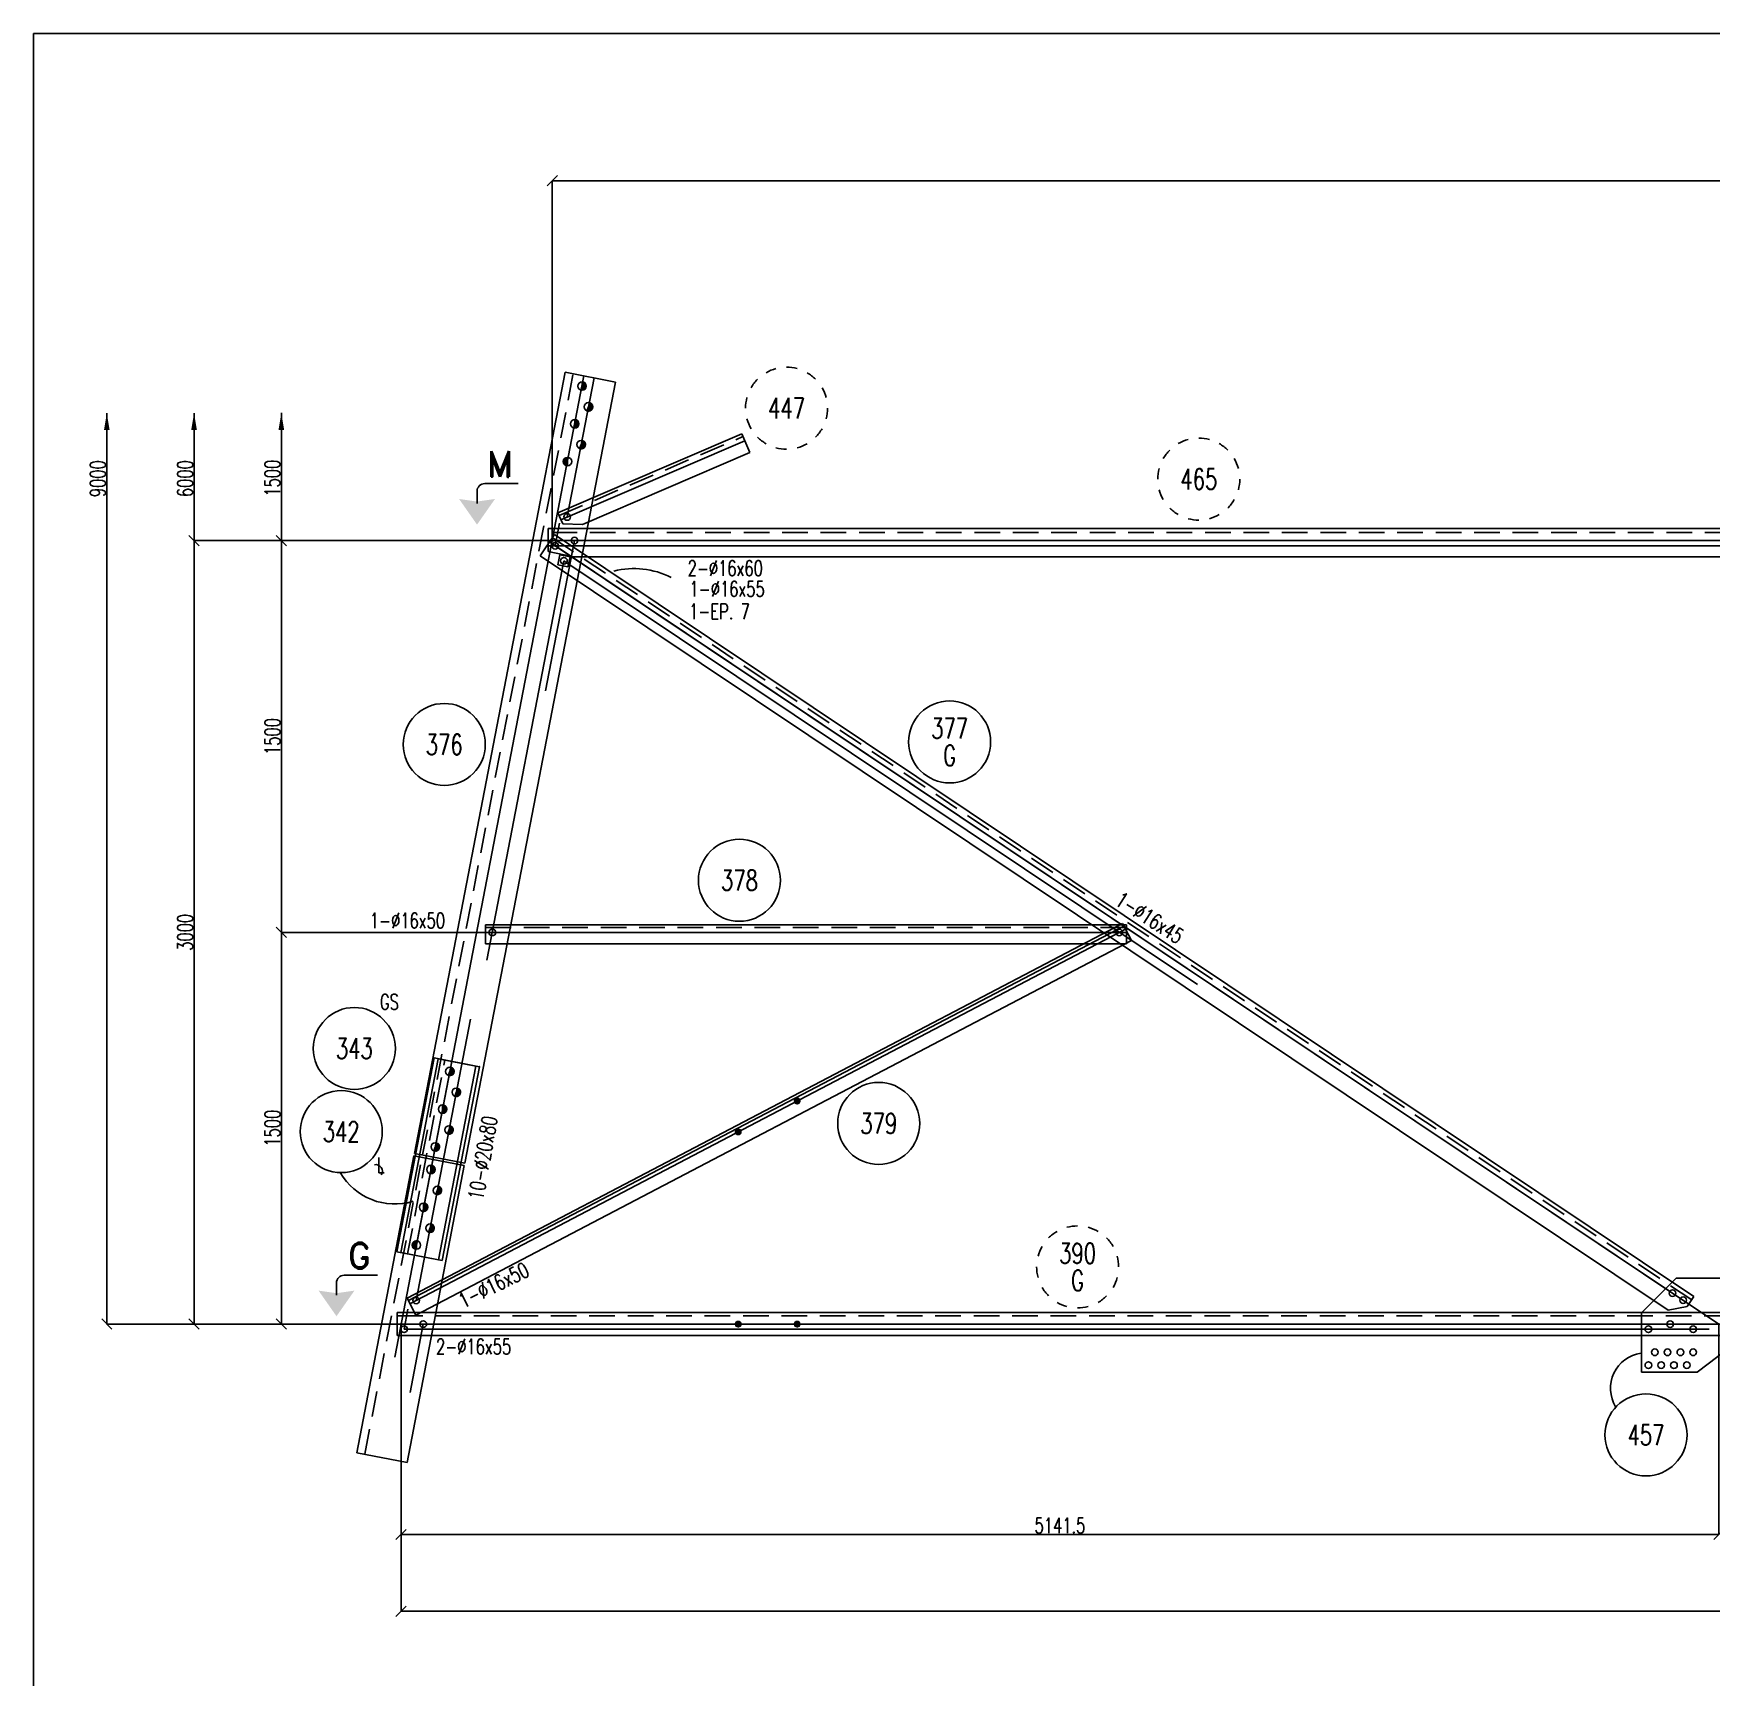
# Model space of a CAD drawing. Extents: x 554281 to 570501, y -47677 to -36197.
# Drawn here: x 554281 to 560828, y -42612 to -36197 of the extents above; entities that cross this region are included whole.
import ezdxf
from ezdxf.enums import TextEntityAlignment as Align

# ---------------------------------------------------------------- set-up
doc = ezdxf.new("R2010")
doc.units = 0
doc.header["$LTSCALE"] = 200
doc.header["$MEASUREMENT"] = 0
doc.linetypes.add('DASHED', pattern=[0.75, 0.5, -0.25])
doc.layers.get('0').update_dxf_attribs({"linetype": 'CONTINUOUS'})
for name, color, linetype in [('ASSI', 6, 'CONTINUOUS'), ('BOLLINI_1', 7, 'CONTINUOUS'), ('BOLLINI_5', 7, 'CONTINUOUS'), ('FORI', 2, 'CONTINUOUS'), ('LINEA_ANG', 2, 'CONTINUOUS'), ('LINEE_PIASTRA', 2, 'CONTINUOUS'), ('LINEE_PIASTRE', 2, 'CONTINUOUS'), ('LM', 7, 'CONTINUOUS'), ('LP', 3, 'CONTINUOUS'), ('LS', 7, 'CONTINUOUS'), ('LSP', 3, 'CONTINUOUS'), ('PIASTRE', 5, 'CONTINUOUS'), ('TESTI_A_P', 7, 'CONTINUOUS'), ('TRAT-Y', 7, 'DASHED')]:
    doc.layers.add(name, color=color, linetype=linetype)
doc.styles.add('QUOTE', font='ROMANS8.SHX', dxfattribs={"width": 0.7})
doc.styles.add('RD', font='ROMAND8.SHX', dxfattribs={"width": 0.7})
doc.styles.add('RQL', font='ROMANS8.SHX', dxfattribs={"width": 0.7})
doc.styles.add('RS', font='ROMANS8.shx', dxfattribs={"width": 0.7})
doc.styles.get("Standard").update_dxf_attribs({"font": 'ROMANS8.SHX', "width": 0.7})
doc.dimstyles.new('TRATTO', dxfattribs={"dimscale": 0, "dimtxt": 60, "dimasz": 40, "dimexe": 0, "dimexo": 0, "dimgap": 5, "dimtad": 1, "dimrnd": 0.5, "dimdsep": 46, "dimtxsty": 'RS', "dimblk1": 'OBLIQUE', "dimblk2": 'OBLIQUE', "dimsah": 1, "dimcen": 0.09, "dimclrd": 2, "dimclre": 2, "dimclrt": 7, "dimadec": 0, "dimazin": 0, "dimtfac": 1, "dimtix": 1, "dimtmove": 2, "dimatfit": 3, "dimfxl": 1, "dimtolj": 1, "dimtzin": 0, "dimarcsym": 0})

# ---------------------------------------------------------------- blocks, each defined once
blk = doc.blocks.new('ASSE98')
blk.add_line((0, 0), (1, 0))
at = {"color": 7, "style": 'QUOTE', "width": 0.5, "flags": 1}
for tag, p in [('TI', (1.38308, 6.82731)), ('DI_S', (1.38308, 6.42178)), ('D_S', (1.38308, 6.02092)), ('E_S', (1.38308, 5.68065)), ('NFORI', (1.36454, 5.29792)), ('ALAR', (1.36349, 4.93246)), ('FAM', (1.3775, 4.54645)), ('ALA', (1.38308, 4.19257)), ('DISP2', (1.38308, 3.84971)), ('DISP1', (1.38308, 3.50686)), ('PINZAF', (1.38308, 3.164)), ('PINZAI', (1.38308, 2.82114)), ('TRP', (1.38308, 2.47829)), ('NP', (1.38308, 2.13543)), ('SV', (1.38308, 1.79257)), ('PESO', (1.38308, 1.44971)), ('QUA', (1.38308, 1.10686)), ('LUN', (1.38308, 0.764)), ('PROF', (1.38308, 0.42114)), ('POS', (1.38308, 0.07829))]:
    blk.add_attdef(tag, p, '', height=0.2, dxfattribs=at)
at = {"color": 7, "flags": 1}
for tag, p in [('LAV1', (3.07431, 6.82847)), ('LAV2', (3.07431, 6.49513)), ('LAV3', (3.07431, 6.1618)), ('LAV4', (3.07431, 5.82847)), ('LAV5', (3.07431, 5.49513)), ('LAV6', (3.07431, 5.1618)), ('LAV7', (3.07431, 4.82847)), ('LAV8', (3.07431, 4.49513)), ('LAV9', (3.07431, 4.1618)), ('LAV10', (3.07431, 3.82847))]:
    blk.add_attdef(tag, p, '', height=0.2, dxfattribs=at)
blk = doc.blocks.new('16')
blk.add_circle((0, 0), 1)
blk = doc.blocks.new('20')
at = {"color": 0}
for p, q in [((0, 0.98), (0.02, 1)), ((0, 0.94), (0.06, 1)), ((1, -0.01), (0, 0.99)), ((0, 0.89), (0.1, 0.99)), ((0, 0.85), (0.14, 0.99)), ((0, 0.8), (0.18, 0.98)), ((0, 0.76), (0.22, 0.98)), ((0, 0.71), (0.25, 0.97)), ((0, 0.67), (0.29, 0.96)), ((1, -0.05), (0, 0.95)), ((0, 0.62), (0.32, 0.95)), ((0, 0.58), (0.36, 0.93)), ((0, 0.53), (0.39, 0.92)), ((0, 0.49), (0.42, 0.91)), ((1, -0.09), (0, 0.9)), ((0, 0.44), (0.45, 0.89)), ((0, 0.4), (0.48, 0.88)), ((0.99, -0.13), (0, 0.86)), ((0, 0.35), (0.51, 0.86)), ((0, 0.31), (0.54, 0.84)), ((0, 0.26), (0.56, 0.83)), ((0.99, -0.17), (0, 0.81)), ((0, 0.22), (0.59, 0.81)), ((0, 0.17), (0.61, 0.79)), ((0.98, -0.21), (0, 0.77)), ((0, 0.13), (0.64, 0.77)), ((0, 0.08), (0.66, 0.75)), ((0, 0.04), (0.69, 0.73)), ((0.97, -0.25), (0, 0.72)), ((0, -0.01), (0.71, 0.7)), ((0.96, -0.28), (0, 0.68)), ((0, -0.05), (0.73, 0.68)), ((0, -0.1), (0.75, 0.66)), ((0.95, -0.32), (0, 0.63)), ((0, -0.14), (0.77, 0.63)), ((0, -0.19), (0.79, 0.61)), ((0.94, -0.35), (0, 0.59)), ((0, -0.23), (0.81, 0.58)), ((0, -0.28), (0.83, 0.56)), ((0.92, -0.38), (0, 0.54)), ((0, -0.32), (0.85, 0.53)), ((0.91, -0.41), (0, 0.5)), ((0, -0.36), (0.87, 0.5)), ((0, -0.41), (0.88, 0.47)), ((0.9, -0.44), (0, 0.45)), ((0, -0.45), (0.9, 0.44)), ((0.88, -0.47), (0, 0.41)), ((0, -0.5), (0.91, 0.41)), ((0, -0.54), (0.92, 0.38)), ((0.87, -0.5), (0, 0.36)), ((0, -0.59), (0.94, 0.35)), ((0.85, -0.53), (0, 0.32)), ((0, -0.63), (0.95, 0.31)), ((0, -0.68), (0.96, 0.28)), ((0.83, -0.56), (0, 0.27)), ((0, -0.72), (0.97, 0.25)), ((0.81, -0.58), (0, 0.23)), ((0, -0.77), (0.98, 0.21)), ((0.79, -0.61), (0, 0.18)), ((0, -0.81), (0.99, 0.17)), ((0.77, -0.63), (0, 0.14)), ((0, -0.86), (0.99, 0.13)), ((0.75, -0.66), (0, 0.09)), ((0, -0.9), (1, 0.09)), ((0.73, -0.68), (0, 0.05)), ((0, -0.95), (1, 0.05)), ((0.71, -0.7), (0, 0.01)), ((0, -0.99), (1, 0.01)), ((1, 0.04), (0.04, 1)), ((1, 0.09), (0.09, 1)), ((0.99, 0.14), (0.14, 0.99)), ((0.98, 0.19), (0.19, 0.98)), ((0.97, 0.25), (0.25, 0.97)), ((0.95, 0.31), (0.31, 0.95)), ((0.92, 0.38), (0.38, 0.92)), ((0.88, 0.47), (0.47, 0.88)), ((0.81, 0.59), (0.59, 0.81)), ((0.69, -0.73), (0, -0.04)), ((0.66, -0.75), (0, -0.08)), ((0.64, -0.77), (0, -0.13)), ((0.61, -0.79), (0, -0.17)), ((0.59, -0.81), (0, -0.22)), ((0.56, -0.83), (0, -0.26)), ((0.54, -0.84), (0, -0.31)), ((0.51, -0.86), (0, -0.35)), ((0.48, -0.88), (0, -0.4)), ((0.45, -0.89), (0, -0.44)), ((0.42, -0.91), (0, -0.49)), ((0.39, -0.92), (0, -0.53)), ((0.36, -0.93), (0, -0.58)), ((0.32, -0.95), (0, -0.62)), ((0.29, -0.96), (0, -0.67)), ((0.25, -0.97), (0, -0.71)), ((0.22, -0.98), (0, -0.76)), ((0.18, -0.98), (0, -0.8)), ((0.14, -0.99), (0, -0.85)), ((0.1, -0.99), (0, -0.89)), ((0.04, -1), (1, -0.04)), ((0.09, -1), (1, -0.09)), ((0.14, -0.99), (0.99, -0.14)), ((0.19, -0.98), (0.98, -0.19)), ((0.25, -0.97), (0.97, -0.25)), ((0.31, -0.95), (0.95, -0.31)), ((0.38, -0.92), (0.92, -0.38)), ((0.47, -0.88), (0.88, -0.47)), ((0.59, -0.81), (0.81, -0.59))]:
    blk.add_line(p, q, dxfattribs=at)
blk.add_line((0, 1), (0, -1))
blk.add_circle((0, 0), 1)
blk = doc.blocks.new('12')
at = {"color": 0}
for p, q in [((-1, 0.06), (-0.06, 1)), ((-1, 0.01), (-0.01, 1)), ((-1, -0.03), (0.03, 1)), ((-1, -0.07), (0.07, 1)), ((0.09, -1), (-1, 0.09)), ((0.05, -1), (-1, 0.05)), ((0, -1), (-1, 0)), ((-0.99, 0.16), (-0.16, 0.99)), ((-0.99, 0.11), (-0.11, 0.99)), ((-0.99, -0.11), (0.11, 0.99)), ((-0.99, -0.15), (0.15, 0.99)), ((0.17, -0.99), (-0.99, 0.17)), ((0.13, -0.99), (-0.99, 0.13)), ((-0.98, 0.22), (-0.22, 0.98)), ((-0.98, -0.19), (0.19, 0.98)), ((0.21, -0.98), (-0.98, 0.21)), ((-0.97, -0.23), (0.23, 0.97)), ((0.24, -0.97), (-0.97, 0.24)), ((-0.96, 0.28), (-0.28, 0.96)), ((-0.96, -0.27), (0.27, 0.96)), ((0.28, -0.96), (-0.96, 0.28)), ((-0.95, -0.3), (0.3, 0.95)), ((0.31, -0.95), (-0.95, 0.31)), ((-0.94, 0.34), (-0.34, 0.94)), ((-0.94, -0.33), (0.33, 0.94)), ((0.35, -0.94), (-0.94, 0.35)), ((-0.93, -0.37), (0.37, 0.93)), ((0.38, -0.93), (-0.93, 0.38)), ((-0.92, -0.4), (0.4, 0.92)), ((-0.91, 0.42), (-0.42, 0.91)), ((0.41, -0.91), (-0.91, 0.41)), ((-0.9, -0.43), (0.43, 0.9)), ((0.44, -0.9), (-0.9, 0.44)), ((-0.89, -0.46), (0.46, 0.89)), ((0.47, -0.88), (-0.88, 0.47)), ((-0.87, -0.49), (0.49, 0.87)), ((0.5, -0.87), (-0.87, 0.5)), ((-0.86, 0.52), (-0.52, 0.86)), ((-0.86, -0.52), (0.52, 0.86)), ((0.53, -0.85), (-0.85, 0.53)), ((-0.84, -0.54), (0.54, 0.84)), ((0.55, -0.83), (-0.83, 0.55)), ((-0.82, -0.57), (0.57, 0.82)), ((0.58, -0.81), (-0.81, 0.58)), ((-0.8, -0.6), (0.6, 0.8)), ((0.61, -0.79), (-0.79, 0.61)), ((-0.78, -0.62), (0.62, 0.78)), ((0.63, -0.78), (-0.78, 0.63)), ((-0.76, -0.65), (0.65, 0.76)), ((0.66, -0.75), (-0.75, 0.66)), ((-0.74, -0.67), (0.67, 0.74)), ((0.68, -0.73), (-0.73, 0.68)), ((-0.72, -0.69), (0.69, 0.72)), ((0.7, -0.71), (-0.71, 0.7)), ((-0.7, -0.72), (0.72, 0.7)), ((0.73, -0.69), (-0.69, 0.73)), ((0.75, -0.67), (-0.67, 0.75)), ((-0.67, -0.74), (0.74, 0.67)), ((-0.65, -0.76), (0.76, 0.65)), ((0.77, -0.64), (-0.64, 0.77)), ((-0.63, -0.78), (0.78, 0.63)), ((0.79, -0.62), (-0.62, 0.79)), ((-0.6, -0.8), (0.8, 0.6)), ((0.81, -0.59), (-0.59, 0.81)), ((-0.57, -0.82), (0.82, 0.57)), ((0.83, -0.56), (-0.56, 0.83)), ((-0.55, -0.84), (0.84, 0.55)), ((0.84, -0.54), (-0.54, 0.84)), ((-0.52, -0.85), (0.85, 0.52)), ((0.86, -0.51), (-0.51, 0.86)), ((-0.49, -0.87), (0.87, 0.49)), ((0.88, -0.48), (-0.48, 0.88)), ((-0.46, -0.89), (0.89, 0.46)), ((0.89, -0.45), (-0.45, 0.89)), ((-0.43, -0.9), (0.9, 0.43)), ((0.91, -0.42), (-0.42, 0.91)), ((-0.4, -0.92), (0.92, 0.4)), ((0.92, -0.39), (-0.39, 0.92)), ((-0.37, -0.93), (0.93, 0.37)), ((0.93, -0.36), (-0.36, 0.93)), ((-0.34, -0.94), (0.94, 0.34)), ((0.95, -0.33), (-0.33, 0.95)), ((-0.3, -0.95), (0.95, 0.3)), ((0.96, -0.29), (-0.29, 0.96)), ((-0.27, -0.96), (0.96, 0.27)), ((0.97, -0.26), (-0.26, 0.97)), ((-0.23, -0.97), (0.97, 0.23)), ((0.98, -0.22), (-0.22, 0.98)), ((-0.2, -0.98), (0.98, 0.2)), ((0.98, -0.18), (-0.18, 0.98)), ((-0.16, -0.99), (0.99, 0.16)), ((0.99, -0.14), (-0.14, 0.99)), ((-0.12, -0.99), (0.99, 0.12)), ((0.99, -0.1), (-0.1, 0.99)), ((-0.08, -1), (1, 0.08)), ((1, -0.06), (-0.06, 1)), ((-0.04, -1), (1, 0.04)), ((1, -0.02), (-0.02, 1)), ((1, 0.02), (0.02, 1)), ((1, 0.07), (0.07, 1)), ((0.99, 0.12), (0.12, 0.99)), ((0.98, 0.17), (0.17, 0.98)), ((0.97, 0.23), (0.23, 0.97)), ((0.96, 0.29), (0.29, 0.96)), ((0.93, 0.36), (0.36, 0.93)), ((0.9, 0.44), (0.44, 0.9)), ((0.84, 0.55), (0.55, 0.84)), ((-0.04, -1), (-1, -0.04)), ((-0.09, -1), (-1, -0.09)), ((-0.14, -0.99), (-0.99, -0.14)), ((-0.2, -0.98), (-0.98, -0.2)), ((-0.25, -0.97), (-0.97, -0.25)), ((-0.32, -0.95), (-0.95, -0.32)), ((-0.39, -0.92), (-0.92, -0.39)), ((-0.48, -0.88), (-0.88, -0.48)), ((-0.6, -0.8), (-0.8, -0.6)), ((0.01, -1), (1, -0.01)), ((0.05, -1), (1, -0.05)), ((0.1, -0.99), (0.99, -0.1)), ((0.15, -0.99), (0.99, -0.15)), ((0.21, -0.98), (0.98, -0.21)), ((0.27, -0.96), (0.96, -0.27)), ((0.33, -0.94), (0.94, -0.33)), ((0.41, -0.91), (0.91, -0.41)), ((0.5, -0.87), (0.87, -0.5)), ((0.66, -0.75), (0.75, -0.66))]:
    blk.add_line(p, q, dxfattribs=at)
blk.add_circle((0, 0), 1)
blk = doc.blocks.new('_OBLIQUE')
at = {"color": 0, "linetype": 'ByBlock'}
blk.add_line((-0.5, -0.5), (0.5, 0.5), dxfattribs=at)
blk = doc.blocks.new('*D45')
at = {"layer": 'LS', "color": 2, "lineweight": -2, "transparency": 16777216}
for p, q in [((555896.8, -38175.6), (554907, -38175.6)), ((554907, -38175.6), (554907, -41233)), ((555801.4, -41233), (554907, -41233))]:
    blk.add_line(p, q, dxfattribs=at)
at = {"layer": 'LS', "color": 2, "lineweight": -2, "transparency": 16777216, "xscale": 40, "yscale": 40, "zscale": 40}
for p, rotation in [((554907, -38175.6), 90), ((554907, -41233), 270)]:
    blk.add_blockref('_OBLIQUE', p, dxfattribs=dict(at, rotation=rotation))
at = {"layer": 'LS', "color": 7, "transparency": 16777216, "insert": (554872, -39704.3), "char_height": 60, "attachment_point": 5, "rotation": 90, "style": 'RS'}
blk.add_mtext('\\A1;3000', dxfattribs=at)
blk = doc.blocks.new('*D46')
at = {"layer": 'LS', "color": 2, "lineweight": -2, "transparency": 16777216}
for p, q in [((555955.3, -38175.6), (555247.7, -38175.6)), ((555247.7, -38175.6), (555247.7, -39704.3)), ((556070.8, -39704.3), (555247.7, -39704.3))]:
    blk.add_line(p, q, dxfattribs=at)
at = {"layer": 'LS', "color": 2, "lineweight": -2, "transparency": 16777216, "xscale": 40, "yscale": 40, "zscale": 40}
for p, rotation in [((555247.7, -38175.6), 90), ((555247.7, -39704.3), 270)]:
    blk.add_blockref('_OBLIQUE', p, dxfattribs=dict(at, rotation=rotation))
at = {"layer": 'LS', "color": 7, "transparency": 16777216, "insert": (555212.7, -38940), "char_height": 60, "attachment_point": 5, "rotation": 90, "style": 'RS'}
blk.add_mtext('\\A1;1500', dxfattribs=at)
blk = doc.blocks.new('*D47')
at = {"layer": 'LS', "color": 2, "lineweight": -2, "transparency": 16777216}
for p, q in [((555955.3, -39704.3), (555247.7, -39704.3)), ((555247.7, -39704.3), (555247.7, -41233)), ((555801.4, -41233), (555247.7, -41233))]:
    blk.add_line(p, q, dxfattribs=at)
at = {"layer": 'LS', "color": 2, "lineweight": -2, "transparency": 16777216, "xscale": 40, "yscale": 40, "zscale": 40}
for p, rotation in [((555247.7, -39704.3), 90), ((555247.7, -41233), 270)]:
    blk.add_blockref('_OBLIQUE', p, dxfattribs=dict(at, rotation=rotation))
at = {"layer": 'LS', "color": 7, "transparency": 16777216, "insert": (555212.7, -40468.7), "char_height": 60, "attachment_point": 5, "rotation": 90, "style": 'RS'}
blk.add_mtext('\\A1;1500', dxfattribs=at)
blk = doc.blocks.new('MRKR_98')
blk.add_point((0, 0))
at = {"color": 7, "style": 'QUOTE', "width": 0.5, "flags": 1}
for tag, p in [('AUX2', (3.71, 4.93)), ('NFORI', (3.72, 5.3)), ('TI', (3.73, 6.83)), ('AUX1', (3.73, 4.19)), ('DI_S', (3.73, 6.42)), ('D_S', (3.73, 6.02)), ('E_S', (3.73, 5.68)), ('FAM', (3.73, 4.55)), ('COMMESSA', (3.73, 3.85)), ('MD', (3.73, 3.51)), ('MP', (3.73, 3.16)), ('LARGHEZZA', (3.73, 2.82)), ('SPESSORE', (3.73, 2.48)), ('NP', (3.73, 2.14)), ('SV', (3.73, 1.79)), ('PESO', (3.73, 1.45)), ('QUA', (3.73, 1.11)), ('LUN', (3.73, 0.76)), ('PROF', (3.73, 0.42)), ('POS', (3.73, 0.08))]:
    blk.add_attdef(tag, p, '', height=0.2, dxfattribs=at)
at = {"color": 7, "flags": 1}
for tag, p in [('LAV1', (5.26, 6.88)), ('LAV2', (5.26, 6.55)), ('LAV3', (5.26, 6.21)), ('LAV4', (5.26, 5.88)), ('LAV5', (5.26, 5.55)), ('LAV6', (5.26, 5.21)), ('LAV7', (5.26, 4.88)), ('LAV8', (5.26, 4.55)), ('LAV9', (5.26, 4.21)), ('LAV10', (5.26, 3.88))]:
    blk.add_attdef(tag, p, '', height=0.2, dxfattribs=at)
blk = doc.blocks.new('zzz')
at = {"linetype": 'Continuous'}
for start, end in [(120, 135), (90, 105), (60, 75), (150, 165), (30, 45), (180, 195), (0, 15), (330, 345), (210, 225), (300, 315), (240, 255), (270, 285)]:
    blk.add_arc((0, 0), 8, start, end, dxfattribs=at)
at = {"color": 3, "style": 'RQL', "width": 0.7}
blk.add_attdef('POS1', text='', height=4, dxfattribs=at).set_placement((0, 0), align=Align.MIDDLE)
at = {"style": 'RQL', "width": 0.7, "flags": 1}
blk.add_attdef('TIPO', (0, -8), '', height=3, dxfattribs=at)
blk = doc.blocks.new('*D51')
at = {"layer": 'LS', "color": 2, "lineweight": -2, "transparency": 16777216}
for p, q in [((556304.5, -38175.6), (556304.5, -36771.3)), ((556304.5, -36771.3), (568946, -36771.3)), ((568946, -38175.6), (568946, -36771.3))]:
    blk.add_line(p, q, dxfattribs=at)
at = {"layer": 'LS', "color": 2, "lineweight": -2, "transparency": 16777216, "xscale": 40, "yscale": 40, "zscale": 40, "rotation": 180}
blk.add_blockref('_OBLIQUE', (556304.5, -36771.3), dxfattribs=at)
at = {"layer": 'LS', "color": 2, "lineweight": -2, "transparency": 16777216, "xscale": 40, "yscale": 40, "zscale": 40}
blk.add_blockref('_OBLIQUE', (568946, -36771.3), dxfattribs=at)
at = {"layer": 'LS', "color": 7, "transparency": 16777216, "insert": (562625.2, -36733.5), "char_height": 60, "attachment_point": 5, "style": 'RS'}
blk.add_mtext('\\A1;12641 SUR TRUSQ. 75', dxfattribs=at)
blk = doc.blocks.new('xxx')
blk.add_circle((0, 0), 8)
at = {"color": 3, "style": 'RQL', "width": 0.7}
blk.add_attdef('POS', text='', height=4, dxfattribs=at).set_placement((0, 0), align=Align.MIDDLE)
at = {"color": 3, "style": 'RQL', "width": 0.7, "flags": 1}
blk.add_attdef('POS1', (-0.39, -5.42), '', height=2, dxfattribs=at)
at = {"style": 'RQL', "width": 0.7, "flags": 1}
blk.add_attdef('TIPO', (-0.39, -8.66), '', height=2, dxfattribs=at)
blk = doc.blocks.new('*D53')
at = {"layer": 'LS', "color": 2, "lineweight": -2, "transparency": 16777216}
for p, q in [((555714.8, -41233), (555714.8, -42054.1)), ((560856.4, -41233), (560856.4, -42054.1)), ((560856.4, -42054.1), (555714.8, -42054.1))]:
    blk.add_line(p, q, dxfattribs=at)
at = {"layer": 'LS', "color": 2, "lineweight": -2, "transparency": 16777216, "xscale": 40, "yscale": 40, "zscale": 40, "rotation": 180}
blk.add_blockref('_OBLIQUE', (555714.8, -42054.1), dxfattribs=at)
at = {"layer": 'LS', "color": 2, "lineweight": -2, "transparency": 16777216, "xscale": 40, "yscale": 40, "zscale": 40}
blk.add_blockref('_OBLIQUE', (560856.4, -42054.1), dxfattribs=at)
at = {"layer": 'LS', "color": 7, "transparency": 16777216, "insert": (558285.6, -42019.1), "char_height": 60, "attachment_point": 5, "style": 'RS'}
blk.add_mtext('\\A1;5141.5', dxfattribs=at)
blk = doc.blocks.new('*D54')
at = {"layer": 'LS', "color": 2, "lineweight": -2, "transparency": 16777216}
for p, q in [((555714.8, -42054.1), (555714.8, -42353.7)), ((569535.6, -42054.1), (569535.6, -42353.7)), ((555714.8, -42353.7), (569535.6, -42353.7))]:
    blk.add_line(p, q, dxfattribs=at)
at = {"layer": 'LS', "color": 2, "lineweight": -2, "transparency": 16777216, "xscale": 40, "yscale": 40, "zscale": 40, "rotation": 180}
blk.add_blockref('_OBLIQUE', (555714.8, -42353.7), dxfattribs=at)
at = {"layer": 'LS', "color": 2, "lineweight": -2, "transparency": 16777216, "xscale": 40, "yscale": 40, "zscale": 40}
blk.add_blockref('_OBLIQUE', (569535.6, -42353.7), dxfattribs=at)
at = {"layer": 'LS', "color": 7, "transparency": 16777216, "insert": (562625.2, -42315.9), "char_height": 60, "attachment_point": 5, "style": 'RS'}
blk.add_mtext('\\A1;13821 SUR TRUSQ. 75', dxfattribs=at)
blk = doc.blocks.new('www')
at = {"linetype": 'Continuous'}
for start, end in [(120, 135), (90, 105), (60, 75), (150, 165), (30, 45), (180, 195), (0, 15), (330, 345), (210, 225), (300, 315), (240, 255), (270, 285)]:
    blk.add_arc((0, 0), 8, start, end, dxfattribs=at)
at = {"color": 3, "style": 'RQL', "width": 0.7}
for tag, p in [('POS3', (0, 0.65)), ('POS2', (0, -4.63))]:
    blk.add_attdef(tag, text='', height=4, dxfattribs=at).set_placement(p, align=Align.CENTER)
at = {"style": 'RQL', "width": 0.7, "flags": 1}
blk.add_attdef('TIPO', text='', height=3, dxfattribs=at).set_placement((0, 0), align=Align.MIDDLE_CENTER)
blk = doc.blocks.new('YYY')
blk.add_circle((0, 0), 8)
at = {"color": 3, "style": 'RQL', "width": 0.7}
for tag, p in [('POS3', (0, 0.65)), ('POS2', (0, -4.63))]:
    blk.add_attdef(tag, text='', height=4, dxfattribs=at).set_placement(p, align=Align.CENTER)
at = {"style": 'RQL', "width": 0.7, "flags": 1}
blk.add_attdef('TIPO', text='', height=3, dxfattribs=at).set_placement((0, 0), align=Align.MIDDLE_CENTER)
blk = doc.blocks.new('bull')
at = {"style": 'RS', "width": 0.7, "flags": 1}
for tag, p in [('NN', (-12.25, 0)), ('DIAMETRO', (0, -4.86)), ('SERRAGGIO', (0, -9.71)), ('LUNGHEZZA', (0, -14.57)), ('NB', (0, -19.43)), ('TIPO', (0, -24.12)), ('EL', (-0.14, -29))]:
    blk.add_attdef(tag, p, '', height=3, dxfattribs=at)
at = {"style": 'RS', "width": 0.7}
blk.add_attdef('BULLONE', (0, 0), '', height=3, dxfattribs=at)
blk = doc.blocks.new('IQ')
for p, q in [((0.5, 0.5), (-0.5, 0.5)), ((-0.5, 0.5), (-0.5, -0.5)), ((0.5, -0.5), (0.5, 0.5)), ((-0.5, -0.5), (0.5, -0.5))]:
    blk.add_line(p, q)
at = {"flags": 1}
for tag, p in [('SPESSORE', (0, -0.01)), ('NUMERO', (0, -0.34))]:
    blk.add_attdef(tag, p, '', height=0.2, dxfattribs=at)
blk = doc.blocks.new('imbbull')
at = {"style": 'RS', "width": 0.7, "flags": 1}
for tag, p in [('NN', (-11.1, 0)), ('DIAMETRO', (0, -4.86)), ('SERRAGGIO', (0, -9.71)), ('LUNGHEZZA', (0, -14.57)), ('NB', (0, -19.43)), ('TIPO', (0, -24.38)), ('EL', (-0.14, -29.26))]:
    blk.add_attdef(tag, p, '', height=3, dxfattribs=at)
at = {"style": 'RS', "width": 0.7}
blk.add_attdef('BULLONE', (0, 0), '', height=3, dxfattribs=at)

msp = doc.modelspace()

# ---------------------------------------------------------------- linework, layer by layer
at = {"layer": 'ASSI'}
msp.add_line((555905.02, -40246.922), (555774.362, -40924.439), dxfattribs=at)
at = {"layer": 'ASSI', "color": 6}
msp.add_line((555801.406, -41233.034), (555749.947, -41499.869), dxfattribs=at)
at = {"layer": 'LINEA_ANG'}
for p, q in [((555766.972, -40566.634), (556354.745, -37518.793)), ((556551.127, -37556.665), (555963.354, -40604.506)), ((556354.745, -37518.793), (556551.127, -37556.665)), ((556326.275, -38066.503), (557043.856, -37758.221)), ((557043.856, -37758.221), (557075.434, -37831.725)), ((557075.434, -37831.725), (556422.169, -38112.376)), ((556345.221, -38110.605), (556326.275, -38066.503)), ((556257.301, -38234.658), (556312.903, -38151.541)), ((563151.729, -38128.644), (556288.729, -38128.644)), ((556288.729, -38128.644), (556288.729, -38218.644)), ((556312.903, -38151.541), (560758.84, -41125.67)), ((556422.169, -38112.376), (556345.221, -38110.605)), ((556388.729, -38238.644), (556288.729, -38218.644)), ((560658.355, -41178.762), (556257.301, -38234.658)), ((556388.729, -38238.644), (563151.729, -38238.644)), ((555737.864, -41131.143), (558529.438, -39669.665)), ((558529.438, -39669.665), (558564.224, -39736.11)), ((558564.224, -39736.11), (555772.651, -41197.588)), ((556043.752, -39749.339), (556043.752, -39674.339)), ((556043.752, -39674.339), (558544.752, -39674.339)), ((558544.752, -39674.339), (558544.752, -39749.339)), ((558544.752, -39749.339), (556043.752, -39749.339)), ((555713.765, -40953.489), (555859.572, -40197.421)), ((555859.572, -40197.421), (556006.858, -40225.824)), ((556006.858, -40225.824), (555861.051, -40981.893)), ((555541.688, -41734.824), (555765.133, -40576.173)), ((555765.133, -40576.173), (555961.514, -40614.045)), ((555963.354, -40604.506), (555766.972, -40566.634)), ((555961.514, -40614.045), (555738.069, -41772.696)), ((555861.051, -40981.893), (555713.765, -40953.489)), ((555772.651, -41197.588), (555737.864, -41131.143)), ((560658.355, -41178.762), (560733.263, -41163.904)), ((560758.84, -41125.67), (560733.263, -41163.904)), ((555699.122, -41278.034), (555699.122, -41188.034)), ((555699.122, -41188.034), (560953.122, -41188.034)), ((560953.122, -41278.034), (555699.122, -41278.034)), ((555738.069, -41772.696), (555541.688, -41734.824))]:
    msp.add_line(p, q, dxfattribs=at)
at = {"layer": 'LINEA_ANG', "color": 2}
msp.add_line((555743.198, -41141.332), (558534.772, -39679.853), dxfattribs=at)
at = {"layer": 'LINEA_ANG', "color": 6, "const_width": 4.75}
msp.add_lwpolyline([(556307.089, -38175.644, -1), (556301.839, -38175.644, -1)], format="xyb", close=True, dxfattribs=at)
at = {"layer": 'LINEA_ANG', "color": 1, "const_width": 4.75}
msp.add_lwpolyline([(555717.475, -41233.034, -1), (555712.225, -41233.034, -1)], format="xyb", close=True, dxfattribs=at)
at = {"layer": 'LINEE_PIASTRA'}
for p, q in [((560689.35, -41054.049), (560554.35, -41189.049)), ((560771.35, -41420.049), (560971.35, -41270.049))]:
    msp.add_line(p, q, dxfattribs=at)
at = {"layer": 'LINEE_PIASTRE'}
for p, q in [((555698.054, -40950.46), (555843.861, -40194.391)), ((555843.861, -40194.391), (556020.605, -40228.476)), ((556020.605, -40228.476), (555874.797, -40984.544)), ((555874.797, -40984.544), (555698.054, -40950.46)), ((560689.35, -41054.049), (560971.35, -41054.049)), ((560554.35, -41420.049), (560554.35, -41189.049)), ((560771.35, -41420.049), (560554.35, -41420.049))]:
    msp.add_line(p, q, dxfattribs=at)
at = {"layer": 'LP', "color": 6}
msp.add_arc((556623.027, -38608.781), 324.123, 63.3532238, 104.0233847, dxfattribs=at)
at = {"layer": 'LS', "color": 6}
for p, q in [((556428.4, -37532.987), (555689.908, -41362.369)), ((556467.676, -37540.561), (556362.995, -38083.379)), ((554566.494, -38176.038), (554566.494, -37677.84)), ((554907.005, -38175.841), (554907.005, -37677.643)), ((555247.517, -38175.644), (555247.517, -37677.446)), ((556315.884, -38195.644), (556333.012, -38106.829)), ((555247.517, -38175.644), (554907.005, -38175.644)), ((556391.02, -38175.644), (555247.517, -38175.644)), ((556277.978, -38761.816), (556391.02, -38175.644)), ((562725.233, -38195.644), (556288.729, -38195.644)), ((560856.389, -41233.034), (556315.884, -38195.644)), ((562823.124, -38175.644), (556391.02, -38175.644)), ((556049.89, -39812.527), (556350.303, -38254.765)), ((558821.624, -39908.059), (556350.301, -38254.764)), ((555984.959, -40043.646), (555773.38, -41140.769)), ((555726.269, -41253.034), (555741.273, -41175.233)), ((554907.005, -41233.034), (554566.494, -41233.034)), ((555801.406, -41233.034), (560953.122, -41233.034)), ((555726.269, -41253.034), (560818.639, -41253.034))]:
    msp.add_line(p, q, dxfattribs=at)
at = {"layer": 'LS', "color": 8}
msp.add_lwpolyline([(554280.738, -36196.805), (554280.738, -47676.805), (567000.738, -47676.805), (567000.738, -46076.805), (570500.738, -46076.805), (570500.738, -36196.805), (554280.738, -36196.805)], close=True, dxfattribs=at)
at = {"layer": 'LS', "color": 6}
for points in [[(554566.494, -37727.84), (554566.494, -41233.034)], [(554907.005, -37727.643), (554907.005, -38111.805)], [(555247.517, -37727.446), (555247.517, -38111.608)]]:
    msp.add_lwpolyline(points, dxfattribs=at)
for centre, radius, start, end in [((555690.486, -40517.799), 246.647, 210.1688692, 286.8795421), ((555616.793, -40635.752), 25.133, 324.3117873, 103.3316642), ((560573.291, -41484.037), 139.616, 98.7955725, 210.8097474)]:
    msp.add_arc(centre, radius, start, end, dxfattribs=at)
for points in [[(554555.383, -37744.507), (554566.494, -37677.84), (554577.605, -37744.507)], [(554895.894, -37744.31), (554907.005, -37677.643), (554918.117, -37744.31)], [(555236.406, -37744.113), (555247.517, -37677.446), (555258.628, -37744.113)]]:
    msp.add_solid(points, dxfattribs=at)
at = {"layer": 'LSP'}
for p, q in [((556041.075, -37953.105), (556171.075, -37953.105)), ((556011.075, -38031.248), (556011.075, -37983.105)), ((555492.731, -41042.265), (555622.731, -41042.265)), ((555462.731, -41120.408), (555462.731, -41072.265))]:
    msp.add_line(p, q, dxfattribs=at)
for centre in [(556041.075, -37983.105), (555492.731, -41072.265)]:
    msp.add_arc(centre, 30, 90, 180, dxfattribs=at)
for points in [[(556011.075, -38113.105), (555941.075, -38013.105), (556011.075, -38023.105)], [(556011.075, -38113.105), (556081.075, -38013.105), (556011.075, -38023.105)], [(555462.731, -41202.265), (555392.731, -41102.265), (555462.731, -41112.265)], [(555462.731, -41202.265), (555532.731, -41102.265), (555462.731, -41112.265)]]:
    msp.add_solid(points, dxfattribs=at)
at = {"layer": 'TRAT-Y'}
for p, q in [((555798.393, -40572.694), (556386.166, -37524.852)), ((556331.209, -38077.988), (557048.79, -37769.706)), ((563151.729, -38143.644), (556288.729, -38143.644)), ((556304.562, -38164.009), (560750.5, -41138.137)), ((556043.752, -39685.839), (558544.752, -39685.839)), ((555739.785, -40958.508), (555885.592, -40202.439)), ((555573.109, -41740.884), (555796.554, -40582.233)), ((555699.122, -41201.034), (560953.122, -41201.034))]:
    msp.add_line(p, q, dxfattribs=at)

# ---------------------------------------------------------------- block references
at = {"layer": 'ASSI'}
for p, xscale, rotation in [((556354.747, -37518.783), 3104, 259.0845673897564), ((557055.659, -37785.802), 781.0000000000001, 203.2489616607258), ((563151.729, -38128.644), 6863, 180), ((560739.379, -41154.761), 5349, 146.2192896064972), ((558541.033, -39691.813), 3151, 207.6335082845397), ((558544.752, -39704.339), 2501, 180), ((555912.595, -40207.646), 770, 259.0845673898066), ((555765.134, -40576.163), 1180, 259.0845673897593), ((560953.122, -41188.034), 5254, 180)]:
    msp.add_blockref('ASSE98', p, dxfattribs=dict(at, xscale=xscale, rotation=rotation))
at = {"layer": 'BOLLINI_1'}
for p, xscale, yscale, zscale, values in [((555883.062, -38971.117), 19.9980000000018, 19.9980000000018, 19.9980000000018, {'POS': '376'}), ((557034.997, -39501.023), 20, 20, 20, {'POS': '378'}), ((555532.345, -40157.43), 19.9979999500073, 19.9979999500073, 19.9979999500073, {'POS': '343'}), ((555481.221, -40481.978), 19.9979999500073, 19.9979999500073, 19.9979999500073, {'POS': '342'}), ((557578.355, -40449.823), 20, 20, 20, {'POS': '379'}), ((560572.154, -41665.422), 20, 20, 20, {'POS': '457'})]:
    msp.add_blockref('xxx', p, dxfattribs=dict(at, xscale=xscale, yscale=yscale, zscale=zscale)).add_auto_attribs(values)
at = {"layer": 'BOLLINI_5'}
ref = msp.add_blockref('YYY', (557855.112, -38961.127), dxfattribs=dict(at, xscale=-19.99970832477619, yscale=19.99970832471798, zscale=19.99970832474173))
ref.add_attrib('POS3', '377', dxfattribs={"layer": '0', "color": 3, "height": 79.9988, "style": 'RQL', "width": 0.7}).set_placement((557855.112, -38948.188), align=Align.CENTER)
ref.add_attrib('POS2', 'G', dxfattribs={"layer": '0', "color": 3, "height": 79.999, "style": 'RQL', "width": 0.7}).set_placement((557855.112, -39053.734), align=Align.CENTER)
at = {"layer": 'FORI'}
for name, p, xscale, yscale, zscale in [('20', (556420.785, -37572.476), 16.5, 16.5, 16.5), ('20', (556392.381, -37719.762), 16.5, 16.5, 16.5), ('20', (556363.977, -37867.049), -16.5, 16.5, 16.5), ('16', (556362.995, -38083.379), -13, 13, 13), ('16', (556391.02, -38175.644), -13, 13, 13), ('16', (556070.752, -39704.339), -13, 13, 13), ('20', (555876.616, -40394.208), 16.5, 16.5, 16.5), ('20', (555831.17, -40629.866), 16.5, 16.5, 16.5), ('20', (555802.766, -40777.152), 16.5, 16.5, 16.5), ('20', (555774.362, -40924.439), -16.5, 16.5, 16.5), ('16', (555801.406, -41233.034), -13, 13, 13), ('16', (560581.389, -41253.034), -13, 13, 13), ('16', (560666.389, -41233.034), -13, 13, 13), ('16', (560756.389, -41253.034), -13, 13, 13), ('16', (560606.389, -41343.034), -13, 13, 13), ('16', (560656.389, -41343.034), -13, 13, 13), ('16', (560706.389, -41343.034), -13, 13, 13), ('16', (560756.389, -41343.034), -13, 13, 13), ('16', (560581.389, -41393.034), -13, 13, 13), ('16', (560631.389, -41393.034), -13, 13, 13), ('16', (560681.389, -41393.034), -13, 13, 13), ('16', (560731.389, -41393.034), -13, 13, 13)]:
    msp.add_blockref(name, p, dxfattribs=dict(at, xscale=xscale, yscale=yscale, zscale=zscale))
for name, p, xscale, yscale, zscale, rotation in [('20', (556445.859, -37653.694), -16.5, 16.5, 16.5, 158.169134779515), ('20', (556417.455, -37800.98), -16.5, 16.5, 16.5, 158.169134779515), ('16', (556315.884, -38195.644), -13, 13, 13, 359.9525454839999), ('16', (556350.303, -38254.763), -13, 13, 13, 359.9525454839999), ('16', (558517.106, -39704.339), -12.99999999999998, 12.99999999999999, 12.99999999999999, 359.617055832), ('20', (555905.02, -40246.922), -16.5, 16.5, 16.5, 158.169134779515), ('20', (555930.095, -40328.14), -16.5, 16.5, 16.5, 158.169134779515), ('12', (557260.234, -40362.353), -10.5, 10.5, 10.5, 29.33277827731859), ('20', (555901.691, -40475.426), -16.5, 16.5, 16.5, 158.169134779515), ('20', (555848.212, -40541.495), -16.5, 16.5, 16.5, 158.169134779515), ('12', (557030.234, -40482.765), -10.5, 10.5, 10.5, 29.33277827731859), ('20', (555856.244, -40711.084), -16.5, 16.5, 16.5, 158.169134779515), ('20', (555827.84, -40858.37), -16.5, 16.5, 16.5, 158.169134779515), ('16', (560675.376, -41111.945), -13, 13, 13, 359.9525454839999), ('16', (555773.38, -41140.769), -13, 13, 13, 0.04255237800001588), ('16', (560716.935, -41139.746), -13, 13, 13, 359.9525454839999), ('16', (555726.269, -41253.034), -13, 13, 13, 359.9525454839999), ('12', (557030.234, -41233.069), -10.5, 10.5, 10.5, 29.33277827731859), ('12', (557260.234, -41233.069), -10.5, 10.5, 10.5, 29.33277827731859)]:
    msp.add_blockref(name, p, dxfattribs=dict(at, xscale=xscale, yscale=yscale, zscale=zscale, rotation=rotation))
at = {"layer": 'LM', "xscale": 40, "yscale": 40, "zscale": 40, "rotation": 168.5535055354025}
msp.add_blockref('IQ', (556350.303, -38254.763), dxfattribs=at)
at = {"layer": 'LS', "color": 6}
ref = msp.add_blockref('zzz', (557218.817, -37658.828), dxfattribs=dict(at, xscale=-20, yscale=20, zscale=20))
ref.add_attrib('POS1', '447', dxfattribs={"layer": '0', "color": 3, "height": 80, "style": 'RQL', "width": 0.7}).set_placement((557218.817, -37658.828), align=Align.MIDDLE)
ref = msp.add_blockref('zzz', (558827.182, -37935.535), dxfattribs=dict(at, xscale=-20, yscale=20, zscale=20))
ref.add_attrib('POS1', '465', dxfattribs={"layer": '0', "color": 3, "height": 80, "style": 'RQL', "width": 0.7}).set_placement((558827.182, -37935.535), align=Align.MIDDLE)
at = {"layer": 'LS', "color": 4, "xscale": 40, "yscale": 40, "zscale": 40, "rotation": 270}
for p in [(554907.005, -38175.644), (555247.517, -38175.644), (555247.517, -38175.644)]:
    msp.add_blockref('_OBLIQUE', p, dxfattribs=at)
at = {"layer": 'LS', "color": 7, "xscale": 20, "yscale": 20, "zscale": 20}
for name, p, values in [('bull', (556832.865, -38313.436), {'BULLONE': '2-%%c16x60                '}), ('bull', (556840.248, -38394.051), {'BULLONE': '1-%%c16x55                '}), ('imbbull', (556838.498, -38482.036), {'BULLONE': '1-EP. 7'}), ('bull', (555592.946, -39688.337), {'BULLONE': '1-%%c16x50                '}), ('bull', (555851.045, -41350.717), {'BULLONE': '2-%%c16x55                '})]:
    msp.add_blockref(name, p, dxfattribs=at).add_auto_attribs(values)
for p, rotation, values in [((558495.926, -39593.454), 327.3250171836439, {'BULLONE': '1-%%c16x45                '}), ((556034.659, -40751.529), 80.1120111844222, {'BULLONE': '10-%%c20x80                '}), ((555957.933, -41173.224), 26.39226805555545, {'BULLONE': '1-%%c16x50                '})]:
    msp.add_blockref('bull', p, dxfattribs=dict(at, rotation=rotation)).add_auto_attribs(values)
at = {"layer": 'LS', "color": 6, "xscale": 19.99999999499997, "yscale": 19.99999999499997, "zscale": 19.99999999499997}
msp.add_blockref('www', (558354.431, -41009.836), dxfattribs=at).add_auto_attribs({'POS3': '390', 'POS2': 'G'})
at = {"layer": 'LS', "color": 6, "xscale": 40, "yscale": 40, "zscale": 40, "rotation": 90}
msp.add_blockref('_OBLIQUE', (554566.494, -41233.034), dxfattribs=at)
at = {"layer": 'PIASTRE', "xscale": 15, "yscale": 15, "zscale": 15, "rotation": 79.08456738599997}
msp.add_blockref('MRKR_98', (556020.605, -40228.476), dxfattribs=at)

# ---------------------------------------------------------------- texts
at = {"layer": 'LS', "color": 3, "style": 'RD'}
for s, p in [('M', (556100.35, -37876.824)), ('G', (555552.006, -40965.984))]:
    msp.add_text(s, height=100, dxfattribs=at).set_placement(p, align=Align.MIDDLE)
at = {"layer": 'LS', "color": 7, "char_height": 60, "attachment_point": 5, "rotation": 90, "style": 'RS'}
for s, insert in [('\\A1;9000', (554531.494, -37934.019)), ('\\A1;6000', (554872.005, -37933.823)), ('\\A1;1500', (555212.517, -37931.91))]:
    msp.add_mtext(s, dxfattribs=dict(at, insert=insert))
at = {"layer": 'TESTI_A_P', "style": 'RS', "width": 0.7}
for s, p in [('GS', (555632.422, -40005.445)), ('L', (555620.349, -40642.939))]:
    msp.add_text(s, height=60, dxfattribs=at).set_placement(p)

# ---------------------------------------------------------------- dimensions: what is measured, and where the dimension line sits
at = {"layer": 'LS'}
for base, p1, p2, text, picture, middle in [((568946.001, -36771.342), (556304.464, -38175.644), (568946.001, -38175.644), '12641 SUR TRUSQ. 75', '*D51', (562625.233, -36733.485)), ((569535.6154, -42353.7174), (555714.8496, -42054.0757), (569535.6154, -42054.0757), '<> SUR TRUSQ. 75', '*D54', (562625.2325, -42315.8602))]:
    dim = msp.add_linear_dim(base=base, p1=p1, p2=p2, text=text, dimstyle='TRATTO', override={"dimscale": 1}, dxfattribs=at)
    dim.commit()
    dim.dimension.update_dxf_attribs({"geometry": picture, "text_midpoint": middle})
for base, p1, p2, angle, override, picture, middle in [((554907.005, -41233.034), (555896.8, -38175.644), (555801.406, -41233.034), 90, {"dimscale": 1, "dimlfac": 0.981228}, '*D45', (554872.005, -39704.339)), ((555247.714, -39704.339), (555955.278, -38175.644), (556070.752, -39704.339), 90, {"dimscale": 1, "dimlfac": 0.981228}, '*D46', (555212.714, -38939.992)), ((555247.714, -41233.034), (555955.278, -39704.339), (555801.406, -41233.034), 90, {"dimscale": 1, "dimlfac": 0.981228}, '*D47', (555212.714, -40468.687)), ((555714.85, -42054.076), (560856.389, -41233.034), (555714.85, -41233.034), 180, {"dimscale": 1}, '*D53', (558285.619, -42019.076))]:
    dim = msp.add_linear_dim(base=base, p1=p1, p2=p2, angle=angle, dimstyle='TRATTO', override=override, dxfattribs=at)
    dim.commit()
    dim.dimension.update_dxf_attribs({"geometry": picture, "text_midpoint": middle})

doc.saveas('drawing.dxf')
